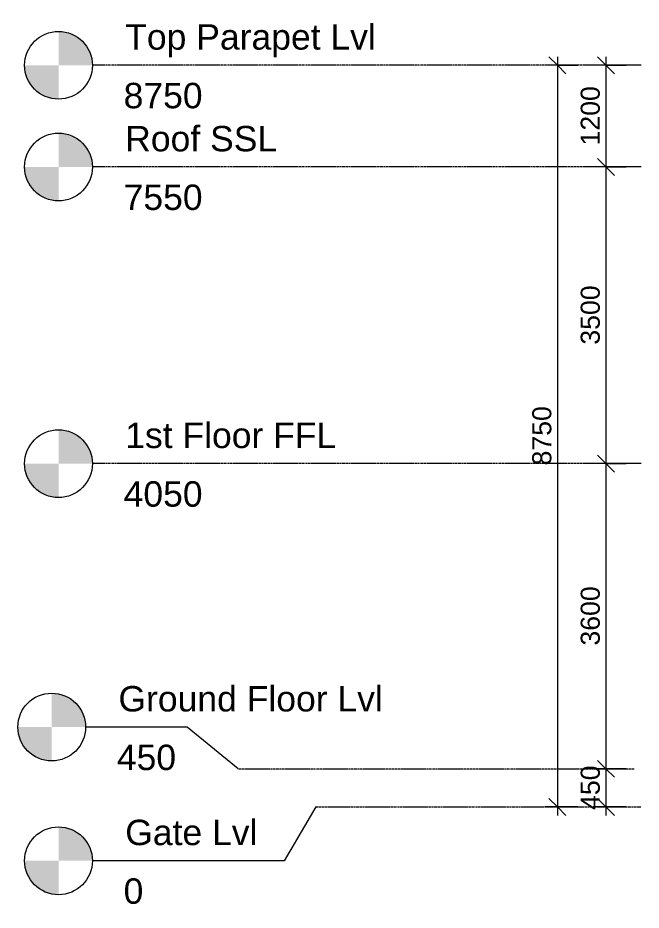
# Model space of a CAD drawing. Header units: millimetres. Extents: x -15568 to 101774, y -1636 to 15232.
# Drawn here: x -15568 to -8210, y -1217 to 9309 of the extents above; entities that cross this region are included whole.
import ezdxf

# ---------------------------------------------------------------- set-up
doc = ezdxf.new("R2010")
doc.units = ezdxf.units.MM
doc.linetypes.add('Centre', pattern=[31.75, 6.35, -4.75, 15.9, -4.75])
for name, color, linetype, lineweight in [('A-ANNO-DIMS', 211, 'Continuous', 9), ('A-ANNO-DIMS-100', 211, 'Continuous', 9), ('A-FLOR-LEVL', 51, 'Continuous', 9)]:
    doc.layers.add(name, color=color, linetype=linetype, lineweight=lineweight)
doc.styles.add('Arial_1', font='arial.ttf', dxfattribs={"height": 300})
doc.styles.add('Arial_3', font='arial.ttf', dxfattribs={"height": 225})
doc.dimstyles.new('Ele-dim-100', dxfattribs={"dimscale": 304.8, "dimtxt": 229.558365, "dimasz": 0.656168, "dimexe": 0.492126, "dimexo": 0.0625, "dimgap": 0.016404, "dimtad": 1, "dimdec": 0, "dimrnd": 5, "dimzin": 0, "dimdsep": 46, "dimtxsty": 'Arial_3', "dimblk1": 'OBLIQUE', "dimblk2": 'OBLIQUE', "dimsah": 1, "dimcen": 0.09, "dimdle": 0.328084, "dimazin": 0, "dimtfac": 1, "dimtdec": 4, "dimtix": 1, "dimtmove": 0, "dimatfit": 3, "dimfxl": 0.787402, "dimfxlon": 1, "dimtvp": 1, "dimtolj": 1, "dimtzin": 0, "dimarcsym": 2})

# ---------------------------------------------------------------- blocks, each defined once
blk = doc.blocks.new('Level - Standard-24867-Elevation-1')
at = {"layer": 'A-FLOR-LEVL'}
h = blk.add_hatch(color=256, dxfattribs=at)
edge = h.paths.add_edge_path()
edge.add_line((-15088, -635), (-14688, -635))
edge.add_arc((-15088, -635), 400, 0, 90)
edge.add_line((-15088, -235), (-15088, -635))
h = blk.add_hatch(color=256, dxfattribs=at)
edge = h.paths.add_edge_path()
edge.add_line((-15088, -1035), (-15088, -635))
edge.add_line((-15088, -635), (-15488, -635))
edge.add_arc((-15088, -635), 400, 180, 270)
blk.add_circle((-15088, -635), 400, dxfattribs=at)
blk = doc.blocks.new('DIMBLOCK1-Elevation-1')
at = {"layer": 'A-ANNO-DIMS-100', "transparency": 16777216}
for p, q in [((-8627, 8750), (-8727, 8850)), ((-8627, 8850), (-8627, 7550)), ((-8387, 8750), (-8777, 8750)), ((-8627, 8750), (-8527, 8650)), ((-8627, 8750), (-8387, 8750)), ((-8627, 7550), (-8727, 7650)), ((-8387, 7550), (-8777, 7550)), ((-8627, 7550), (-8527, 7450)), ((-8627, 7550), (-8387, 7550))]:
    blk.add_line(p, q, dxfattribs=at)
at = {"layer": 'A-ANNO-DIMS-100', "color": 0, "transparency": 16777216, "insert": (-8924, 7804), "char_height": 225, "width": 830.65, "attachment_point": 1, "rotation": 90, "line_spacing_factor": 0.941778, "style": 'Arial_3'}
blk.add_mtext('1200', dxfattribs=at)
blk = doc.blocks.new('_Oblique')
at = {"color": 0, "linetype": 'ByBlock', "lineweight": -2}
blk.add_line((-0.5, -0.5), (0.5, 0.5), dxfattribs=at)
blk = doc.blocks.new('DIMBLOCK2-Elevation-1')
at = {"layer": 'A-ANNO-DIMS-100', "transparency": 16777216}
for p, q in [((-8627, 7550), (-8727, 7650)), ((-8387, 7550), (-8777, 7550)), ((-8627, 7550), (-8627, 4050)), ((-8627, 7550), (-8527, 7450)), ((-8627, 7550), (-8387, 7550)), ((-8627, 4050), (-8727, 4150)), ((-8387, 4050), (-8777, 4050)), ((-8627, 4050), (-8527, 3950)), ((-8627, 4050), (-8387, 4050))]:
    blk.add_line(p, q, dxfattribs=at)
at = {"layer": 'A-ANNO-DIMS-100', "color": 0, "transparency": 16777216, "insert": (-8924, 5454), "char_height": 225, "width": 830.65, "attachment_point": 1, "rotation": 90, "line_spacing_factor": 0.941778, "style": 'Arial_3'}
blk.add_mtext('3500', dxfattribs=at)
blk = doc.blocks.new('DIMBLOCK3-Elevation-1')
at = {"layer": 'A-ANNO-DIMS-100', "transparency": 16777216}
for p, q in [((-8627, 4050), (-8727, 4150)), ((-8387, 4050), (-8777, 4050)), ((-8627, 4050), (-8627, 450)), ((-8627, 4050), (-8527, 3950)), ((-8627, 4050), (-8387, 4050)), ((-8627, 450), (-8727, 550)), ((-8387, 450), (-8777, 450)), ((-8627, 450), (-8527, 350)), ((-8627, 450), (-8387, 450))]:
    blk.add_line(p, q, dxfattribs=at)
at = {"layer": 'A-ANNO-DIMS-100', "color": 0, "transparency": 16777216, "insert": (-8924, 1904), "char_height": 225, "width": 830.65, "attachment_point": 1, "rotation": 90, "line_spacing_factor": 0.941778, "style": 'Arial_3'}
blk.add_mtext('3600', dxfattribs=at)
blk = doc.blocks.new('DIMBLOCK4-Elevation-1')
at = {"layer": 'A-ANNO-DIMS-100', "transparency": 16777216}
for p, q in [((-8627, 450), (-8727, 550)), ((-8387, 450), (-8777, 450)), ((-8627, 450), (-8627, -100)), ((-8627, 450), (-8527, 350)), ((-8627, 450), (-8387, 450)), ((-8387, 0), (-8777, 0)), ((-8627, 0), (-8727, 100)), ((-8627, 0), (-8527, -100)), ((-8627, 0), (-8387, 0))]:
    blk.add_line(p, q, dxfattribs=at)
at = {"layer": 'A-ANNO-DIMS-100', "color": 0, "transparency": 16777216, "insert": (-8924, -35), "char_height": 225, "width": 622.99, "attachment_point": 1, "rotation": 90, "line_spacing_factor": 0.941778, "style": 'Arial_3'}
blk.add_mtext('450', dxfattribs=at)
blk = doc.blocks.new('DIMBLOCK5-Elevation-1')
at = {"layer": 'A-ANNO-DIMS-100', "transparency": 16777216}
for p, q in [((-9199, 8750), (-9299, 8850)), ((-9199, 8850), (-9199, -100)), ((-8959, 8750), (-9349, 8750)), ((-9199, 8750), (-9099, 8650)), ((-9199, 8750), (-8959, 8750)), ((-8959, 0), (-9349, 0)), ((-9199, 0), (-9299, 100)), ((-9199, 0), (-9099, -100)), ((-9199, 0), (-8959, 0))]:
    blk.add_line(p, q, dxfattribs=at)
at = {"layer": 'A-ANNO-DIMS-100', "color": 0, "transparency": 16777216, "insert": (-9496, 4029), "char_height": 225, "width": 830.65, "attachment_point": 1, "rotation": 90, "line_spacing_factor": 0.941778, "style": 'Arial_3'}
blk.add_mtext('8750', dxfattribs=at)

msp = doc.modelspace()

# ---------------------------------------------------------------- linework, layer by layer
at = {"layer": 'A-FLOR-LEVL', "linetype": 'Centre'}
for p, q in [((-8210.4, 8750), (-14687.9, 8750)), ((-8210.4, 7550), (-14687.9, 7550)), ((-8210.4, 4050), (-14687.9, 4050)), ((-12968.5, 450), (-8290.4, 450)), ((-12052.1, 0), (-8210.4, 0))]:
    msp.add_line(p, q, dxfattribs=at)
at = {"layer": 'A-FLOR-LEVL'}
for p, q in [((-13569.1, 942.2), (-14767.9, 942.2)), ((-12424.5, -635), (-14687.9, -635))]:
    msp.add_line(p, q, dxfattribs=at)

# ---------------------------------------------------------------- block references
for p in [(0, 9385), (0, 8185), (0, 4685), (-80, 1577.2), (0, 0)]:
    msp.add_blockref('Level - Standard-24867-Elevation-1', p, dxfattribs=at)

# ---------------------------------------------------------------- texts
at = {"layer": 'A-FLOR-LEVL', "char_height": 300, "attachment_point": 1, "style": 'Arial_1', "bg_fill": 3, "box_fill_scale": 1.25, "bg_fill_color": 256, "bg_fill_true_color": 13158600, "bg_fill_transparency": 0}
for s, insert, width in [('Top Parapet Lvl', (-14300.6, 9234.4), 3663.712), ('8750', (-14319.4, 8542.6), 1154.43), ('Roof SSL', (-14300.6, 8034.4), 2212.657), ('7550', (-14319.4, 7342.6), 1154.43), ('1st Floor FFL', (-14300.6, 4534.4), 3062.446), ('4050', (-14319.4, 3842.6), 1154.43), ('Ground Floor Lvl', (-14380.6, 1426.5), 3848.1), ('450', (-14399.4, 734.7), 865.822), ('Gate Lvl', (-14300.6, -150.6), 1932.067), ('0', (-14319.4, -842.4), 288.607)]:
    msp.add_mtext(s, dxfattribs=dict(at, insert=insert, width=width))

# ---------------------------------------------------------------- dimensions: what is measured, and where the dimension line sits
at = {"layer": 'A-ANNO-DIMS'}
for base, p1, p2, override, picture, middle in [((-9199, 0), (-8959, 8750), (-8959, 0), {"dimpost": '<>', "dimfxl": 8750}, 'DIMBLOCK5-Elevation-1', (-9318.8, 4375)), ((-8627.1, 7550), (-8387.1, 8750), (-8387.1, 7550), {"dimpost": '<>', "dimfxl": 1200}, 'DIMBLOCK1-Elevation-1', (-8747, 8150)), ((-8627.1, 4050), (-8387.1, 7550), (-8387.1, 4050), {"dimpost": '<>', "dimfxl": 3500}, 'DIMBLOCK2-Elevation-1', (-8747, 5800)), ((-8627.1, 450), (-8387.1, 4050), (-8387.1, 450), {"dimpost": '<>', "dimfxl": 3600}, 'DIMBLOCK3-Elevation-1', (-8747, 2250)), ((-8627.1, 0), (-8387.1, 450), (-8387.1, 0), {"dimpost": '<>', "dimfxl": 450}, 'DIMBLOCK4-Elevation-1', (-8747, 225))]:
    dim = msp.add_linear_dim(base=base, p1=p1, p2=p2, angle=90, dimstyle='Ele-dim-100', override=override, dxfattribs=at)
    dim.commit()
    dim.dimension.update_dxf_attribs({"geometry": picture, "text_midpoint": middle})

# ---------------------------------------------------------------- next in the draw order: linework, layer by layer
at = {"layer": 'A-FLOR-LEVL'}
for p, q in [((-12968.5, 450), (-13569.1, 942.2)), ((-12052.1, 0), (-12424.5, -635))]:
    msp.add_line(p, q, dxfattribs=at)

doc.saveas('drawing.dxf')
